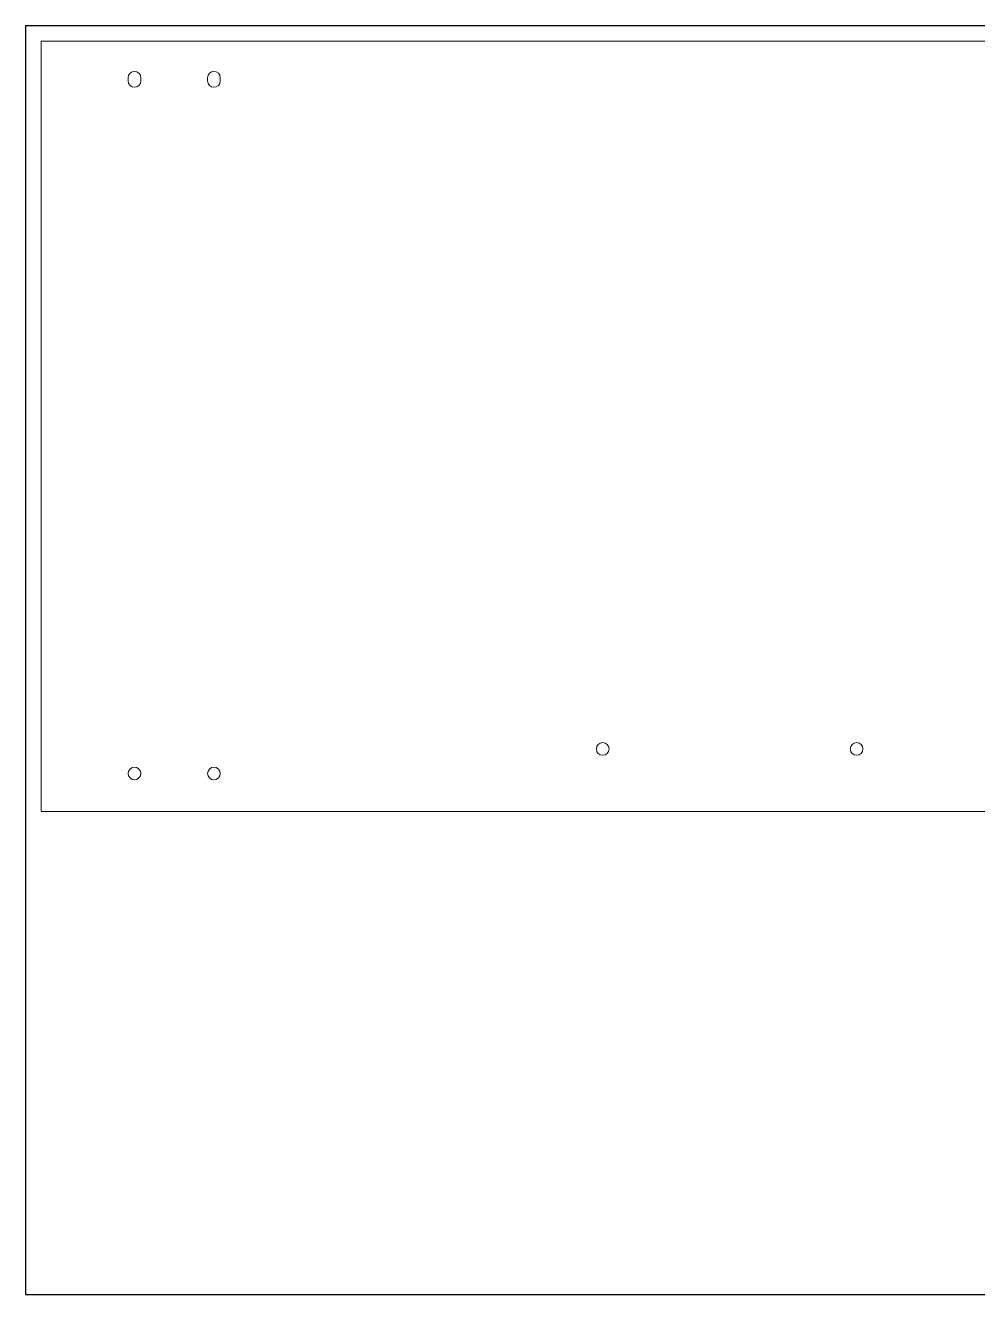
# Model space of a CAD drawing. Header units: millimetres. Extents: x -126 to 474, y -1584 to 2316.
# Drawn here: x -126.4 to 173.6, y -1584.2 to -1184.2 of the extents above; entities that cross this region are included whole.
import ezdxf

# ---------------------------------------------------------------- set-up
doc = ezdxf.new("R2010")
doc.units = ezdxf.units.MM

msp = doc.modelspace()

# ---------------------------------------------------------------- linework, layer by layer
at = {"color": 7, "linetype": 'Continuous'}
for p, q in [((-126.39, -1184.23), (473.61, -1184.23)), ((-126.39, -1184.23), (-126.39, -1584.23)), ((-126.39, -1584.23), (473.61, -1584.23))]:
    msp.add_line(p, q, dxfattribs=at)
at = {"color": 7, "linetype": 'Continuous', "lineweight": 15}
for p, q in [((312.36, -1189.23), (-121.39, -1189.23)), ((-121.39, -1189.23), (-121.39, -1432)), ((-94.01, -1200.73), (-94.01, -1201.73)), ((-90.01, -1201.73), (-90.01, -1200.73)), ((-69.01, -1200.73), (-69.01, -1201.73)), ((-65.01, -1201.73), (-65.01, -1200.73)), ((-121.39, -1432), (312.36, -1432))]:
    msp.add_line(p, q, dxfattribs=at)
for centre in [(55.49, -1412.25), (135.49, -1412.25), (-92.01, -1420), (-67.01, -1420)]:
    msp.add_circle(centre, 2, dxfattribs=at)
for centre, start, end in [((-92.01, -1200.73), 0, 180), ((-67.01, -1200.73), 0, 180), ((-92.01, -1201.73), 180, 0), ((-67.01, -1201.73), 180, 0)]:
    msp.add_arc(centre, 2, start, end, dxfattribs=at)

doc.saveas('drawing.dxf')
